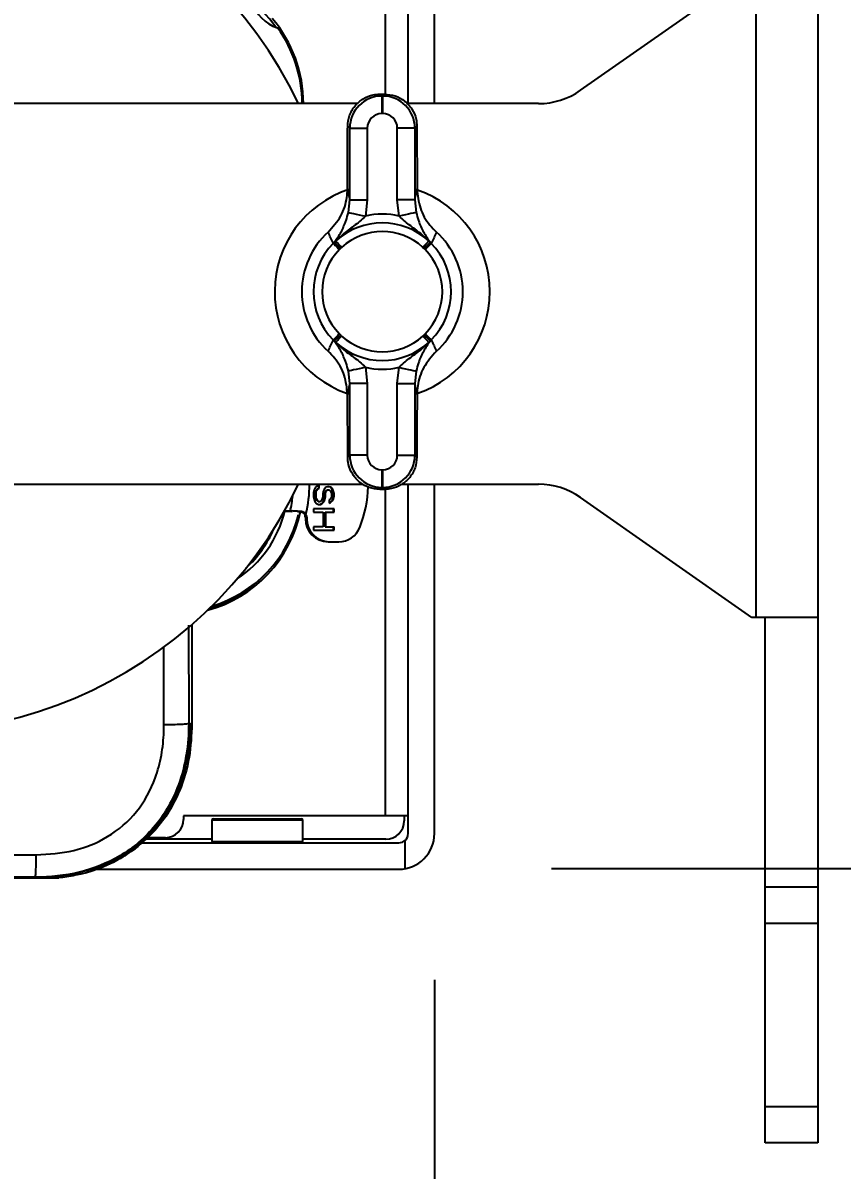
# Model space of a CAD drawing. Header units: inches. Extents: x 5 to 105, y 0 to 80.
# Drawn here: x 98.741 to 101.539, y 3.557 to 7.475 of the extents above; entities that cross this region are included whole.
import ezdxf

# ---------------------------------------------------------------- set-up
doc = ezdxf.new("R2010")
doc.units = ezdxf.units.IN
doc.header["$MEASUREMENT"] = 0
doc.layers.add('DIM', color=1, linetype='Continuous')
doc.styles.add('Arial', font='arial.ttf')
doc.dimstyles.new('ANSI & Metric .50 Stacked', dxfattribs={"dimscale": 2.666667, "dimtxt": 0.5, "dimasz": 0.625, "dimexe": 0.5, "dimexo": 0.5, "dimgap": 0.166667, "dimtad": 0, "dimtih": 1, "dimtoh": 1, "dimzin": 4, "dimdsep": 46, "dimtxsty": 'Arial', "dimcen": 0.25, "dimadec": 0, "dimazin": 0, "dimtfac": 0.75, "dimtofl": 0, "dimtmove": 0, "dimatfit": 3, "dimfxl": 1, "dimtolj": 1, "dimtzin": 0, "dimarcsym": 0})

# ---------------------------------------------------------------- blocks, each defined once
blk = doc.blocks.new('*D3')
at = {"layer": 'Defpoints', "color": 0, "transparency": 16777216}
for p in [(100.0465, 8.5129), (103.5677, 8.5129), (100.0465, 4.5869)]:
    blk.add_point(p, dxfattribs=at)
at = {"layer": 'DIM', "color": 0, "lineweight": -2, "transparency": 16777216}
for p, q in [((100.5465, 8.5129), (104.0677, 8.5129)), ((103.5677, 7.8879), (103.5677, 7.4631)), ((103.5677, 5.2119), (103.5677, 5.6447)), ((100.5465, 4.5869), (104.0677, 4.5869))]:
    blk.add_line(p, q, dxfattribs=at)
at = {"layer": 'DIM', "color": 0, "transparency": 16777216}
for points in [[(103.4636, 7.8879), (103.6719, 7.8879), (103.5677, 8.5129)], [(103.4636, 5.2119), (103.6719, 5.2119), (103.5677, 4.5869)]]:
    blk.add_solid(points, dxfattribs=at)
at = {"layer": 'DIM', "color": 0, "transparency": 16777216, "char_height": 0.5, "attachment_point": 5, "style": 'Arial'}
for s, insert in [('\\A1;3.93', (103.5677, 6.976)), ('\\A1;[100mm]', (103.5677, 6.0668))]:
    blk.add_mtext(s, dxfattribs=dict(at, insert=insert))
blk = doc.blocks.new('*D5')
at = {"layer": 'Defpoints', "color": 0, "transparency": 16777216}
for p in [(100.1465, 4.7069), (94.1083, 4.3011), (100.1465, 1.1511)]:
    blk.add_point(p, dxfattribs=at)
at = {"layer": 'DIM', "color": 0, "lineweight": -2, "transparency": 16777216}
for p, q in [((100.1465, 4.2069), (100.1465, 0.6511)), ((94.1083, 3.8011), (94.1083, 0.6511)), ((94.7333, 1.1511), (95.7297, 1.1511)), ((99.5215, 1.1511), (98.6875, 1.1511))]:
    blk.add_line(p, q, dxfattribs=at)
at = {"layer": 'DIM', "color": 0, "transparency": 16777216}
for points in [[(94.7333, 1.2552), (94.7333, 1.0469), (94.1083, 1.1511)], [(99.5215, 1.2552), (99.5215, 1.0469), (100.1465, 1.1511)]]:
    blk.add_solid(points, dxfattribs=at)
at = {"layer": 'DIM', "color": 0, "transparency": 16777216, "char_height": 0.5, "attachment_point": 5, "style": 'Arial'}
for s, insert in [('\\A1;6.04', (97.2086, 1.573)), ('\\A1;[153mm]', (97.2086, 0.664))]:
    blk.add_mtext(s, dxfattribs=dict(at, insert=insert))
blk = doc.blocks.new('*D6')
at = {"layer": 'Defpoints', "color": 0, "transparency": 16777216}
for p in [(98.3308, 6.5499), (100.1465, 4.7069), (100.1465, 2.8047)]:
    blk.add_point(p, dxfattribs=at)
at = {"layer": 'DIM', "color": 0, "lineweight": -2, "transparency": 16777216}
for p, q in [((98.3308, 6.0499), (98.3308, 2.3047)), ((100.1465, 4.2069), (100.1465, 2.3047)), ((98.9558, 2.8047), (99.5215, 2.8047)), ((100.1465, 2.8047), (100.7715, 2.8047))]:
    blk.add_line(p, q, dxfattribs=at)
at = {"layer": 'DIM', "color": 0, "transparency": 16777216}
for points in [[(98.9558, 2.9089), (98.9558, 2.7006), (98.3308, 2.8047)], [(99.5215, 2.9089), (99.5215, 2.7006), (100.1465, 2.8047)]]:
    blk.add_solid(points, dxfattribs=at)
at = {"layer": 'DIM', "color": 0, "transparency": 16777216, "char_height": 0.5, "attachment_point": 5, "style": 'Arial'}
for s, insert in [('\\A1;1.82', (102.0562, 3.2267)), ('\\A1;[46mm]', (102.0562, 2.3176))]:
    blk.add_mtext(s, dxfattribs=dict(at, insert=insert))

msp = doc.modelspace()

# ---------------------------------------------------------------- linework, layer by layer
for p, q in [((101.4558, 9.4499), (101.4558, 3.6499)), ((100.0565, 7.1999), (100.0565, 8.3929)), ((100.1465, 7.1999), (100.1465, 8.3929)), ((99.9786, 8.3449), (99.9786, 7.2323)), ((100.6454, 7.2451), (101.2312, 7.6553)), ((101.2453, 5.4445), (101.2453, 7.6553)), ((99.9603, 7.2323), (99.967, 7.2257)), ((99.9603, 7.2323), (99.9762, 7.2323)), ((99.967, 7.2257), (99.967, 7.1657)), ((99.967, 7.2257), (99.9696, 7.2257)), ((99.9696, 7.2257), (99.9762, 7.2323)), ((99.9696, 7.2257), (99.9696, 7.1657)), ((99.8843, 7.1999), (98.3308, 7.1999)), ((100.502, 7.1999), (100.0524, 7.1999)), ((99.9696, 7.1657), (99.967, 7.1657)), ((99.857, 7.1157), (99.8501, 7.1226)), ((99.857, 6.8707), (99.857, 7.1157)), ((99.857, 7.1157), (99.917, 7.1157)), ((99.917, 7.1157), (99.917, 6.8707)), ((100.0196, 6.8707), (100.0196, 7.1157)), ((100.0796, 7.1157), (100.0196, 7.1157)), ((100.0865, 7.1226), (100.0796, 7.1157)), ((100.0796, 7.1157), (100.0796, 6.8707)), ((100.0865, 7.1226), (100.087, 6.9085)), ((99.8525, 6.8283), (99.857, 6.8707)), ((99.857, 6.8707), (99.917, 6.8707)), ((99.917, 6.8707), (99.9111, 6.8157)), ((100.0254, 6.8157), (100.0196, 6.8707)), ((100.0796, 6.8707), (100.0196, 6.8707)), ((100.0796, 6.8707), (100.084, 6.8283)), ((99.8007, 6.7223), (99.8039, 6.7256)), ((99.8039, 6.7256), (99.8094, 6.7305)), ((99.8257, 6.7051), (99.8221, 6.7013)), ((99.8294, 6.7087), (99.8257, 6.7051)), ((100.1109, 6.7051), (100.1072, 6.7087)), ((100.1145, 6.7013), (100.1109, 6.7051)), ((100.1272, 6.7305), (100.1327, 6.7256)), ((100.1327, 6.7256), (100.1358, 6.7223)), ((99.8039, 6.3892), (99.8007, 6.3924)), ((99.8094, 6.3842), (99.8039, 6.3892)), ((99.8221, 6.4134), (99.8257, 6.4097)), ((99.8257, 6.4097), (99.8294, 6.406)), ((100.1072, 6.406), (100.1109, 6.4097)), ((100.1109, 6.4097), (100.1145, 6.4134)), ((100.1327, 6.3892), (100.1272, 6.3842)), ((100.1358, 6.3924), (100.1327, 6.3892)), ((99.857, 6.2441), (99.8525, 6.2864)), ((99.9111, 6.299), (99.917, 6.2441)), ((100.0196, 6.2441), (100.0254, 6.299)), ((100.084, 6.2864), (100.0796, 6.2441)), ((99.857, 5.999), (99.857, 6.2441)), ((99.917, 6.2441), (99.857, 6.2441)), ((99.917, 6.2441), (99.917, 5.999)), ((100.0196, 5.999), (100.0196, 6.2441)), ((100.0196, 6.2441), (100.0796, 6.2441)), ((100.0796, 6.2441), (100.0796, 5.999)), ((99.8501, 5.9921), (99.8495, 6.2062)), ((99.8501, 5.9921), (99.857, 5.999)), ((99.917, 5.999), (99.857, 5.999)), ((100.0196, 5.999), (100.0796, 5.999)), ((100.0796, 5.999), (100.0865, 5.9921)), ((99.967, 5.949), (99.9696, 5.949)), ((99.967, 5.949), (99.967, 5.8891)), ((99.9696, 5.949), (99.9696, 5.8891)), ((98.3308, 5.8999), (99.9034, 5.8999)), ((99.7352, 5.8805), (99.7337, 5.8715)), ((99.7397, 5.8895), (99.7352, 5.8805)), ((99.7471, 5.895), (99.7397, 5.8895)), ((99.7409, 5.8715), (99.7424, 5.8787)), ((99.7424, 5.8787), (99.7468, 5.8841)), ((99.7424, 5.8787), (99.7441, 5.8787)), ((99.7426, 5.8715), (99.7441, 5.8787)), ((99.7441, 5.8787), (99.7486, 5.8841)), ((99.7468, 5.8841), (99.7513, 5.8859)), ((99.7468, 5.8841), (99.7486, 5.8841)), ((99.753, 5.8968), (99.7471, 5.895)), ((99.7486, 5.8841), (99.753, 5.8859)), ((99.7513, 5.8859), (99.7513, 5.8962)), ((99.7513, 5.8859), (99.753, 5.8859)), ((99.753, 5.8859), (99.753, 5.8968)), ((99.7694, 5.8823), (99.7664, 5.8751)), ((99.7753, 5.8895), (99.7694, 5.8823)), ((99.7736, 5.8733), (99.7765, 5.8787)), ((99.7812, 5.8914), (99.7753, 5.8895)), ((99.7753, 5.8733), (99.7783, 5.8787)), ((99.7765, 5.8787), (99.781, 5.8805)), ((99.7765, 5.8787), (99.7783, 5.8787)), ((99.7783, 5.8787), (99.7827, 5.8805)), ((99.781, 5.8805), (99.7857, 5.8805)), ((99.7872, 5.8914), (99.7812, 5.8914)), ((99.7914, 5.8895), (99.7854, 5.8914)), ((99.7857, 5.8805), (99.7902, 5.8787)), ((99.7931, 5.8895), (99.7872, 5.8914)), ((99.7902, 5.8787), (99.7931, 5.8733)), ((99.7914, 5.8895), (99.7931, 5.8895)), ((99.7973, 5.8823), (99.7914, 5.8895)), ((99.7991, 5.8823), (99.7931, 5.8895)), ((99.8003, 5.8751), (99.7973, 5.8823)), ((99.7973, 5.8823), (99.7991, 5.8823)), ((99.802, 5.8751), (99.7991, 5.8823)), ((99.967, 5.8891), (99.9603, 5.8824)), ((99.9603, 5.8824), (99.9762, 5.8824)), ((99.9696, 5.8891), (99.967, 5.8891)), ((99.9762, 5.8824), (99.9696, 5.8891)), ((99.9786, 5.8824), (99.9786, 4.7674)), ((100.0353, 5.8999), (100.502, 5.8999)), ((100.0565, 4.7069), (100.0565, 5.8999)), ((100.1465, 4.7069), (100.1465, 5.8999)), ((99.7337, 5.8715), (99.7337, 5.8571)), ((99.7337, 5.8571), (99.7352, 5.848)), ((99.7352, 5.848), (99.7382, 5.8408)), ((99.7382, 5.8408), (99.7441, 5.8336)), ((99.7409, 5.8571), (99.7409, 5.8715)), ((99.7409, 5.8715), (99.7426, 5.8715)), ((99.7424, 5.8498), (99.7409, 5.8571)), ((99.7409, 5.8571), (99.7426, 5.8571)), ((99.7424, 5.8498), (99.7441, 5.8498)), ((99.7454, 5.8444), (99.7424, 5.8498)), ((99.7426, 5.8571), (99.7426, 5.8715)), ((99.7441, 5.8498), (99.7426, 5.8571)), ((99.7471, 5.8444), (99.7441, 5.8498)), ((99.7454, 5.8444), (99.7471, 5.8444)), ((99.7498, 5.8408), (99.7454, 5.8444)), ((99.7515, 5.8408), (99.7471, 5.8444)), ((99.7498, 5.8408), (99.756, 5.8408)), ((99.7605, 5.8444), (99.756, 5.8408)), ((99.7634, 5.8498), (99.7605, 5.8444)), ((99.7617, 5.8336), (99.7676, 5.8408)), ((99.7649, 5.8571), (99.7634, 5.8498)), ((99.7634, 5.8336), (99.7694, 5.8408)), ((99.7664, 5.8751), (99.7649, 5.8679)), ((99.7649, 5.8679), (99.7649, 5.8571)), ((99.7676, 5.8408), (99.7706, 5.848)), ((99.7676, 5.8408), (99.7694, 5.8408)), ((99.7694, 5.8408), (99.7723, 5.848)), ((99.7706, 5.848), (99.7721, 5.8571)), ((99.7706, 5.848), (99.7723, 5.848)), ((99.7721, 5.8679), (99.7736, 5.8733)), ((99.7721, 5.8571), (99.7721, 5.8679)), ((99.7721, 5.8679), (99.7738, 5.8679)), ((99.7721, 5.8571), (99.7738, 5.8571)), ((99.7723, 5.848), (99.7738, 5.8571)), ((99.7736, 5.8733), (99.7753, 5.8733)), ((99.7738, 5.8679), (99.7753, 5.8733)), ((99.7738, 5.8571), (99.7738, 5.8679)), ((99.7902, 5.848), (99.7872, 5.8462)), ((99.7872, 5.8462), (99.7872, 5.8354)), ((99.7899, 5.8372), (99.7958, 5.8426)), ((99.7931, 5.8516), (99.7902, 5.848)), ((99.7916, 5.8372), (99.7976, 5.8426)), ((99.7931, 5.8733), (99.7946, 5.8679)), ((99.7946, 5.8571), (99.7931, 5.8516)), ((99.7946, 5.8679), (99.7946, 5.8571)), ((99.7958, 5.8426), (99.8003, 5.8498)), ((99.7958, 5.8426), (99.7976, 5.8426)), ((99.7976, 5.8426), (99.802, 5.8498)), ((99.8018, 5.8679), (99.8003, 5.8751)), ((99.8003, 5.8751), (99.802, 5.8751)), ((99.8003, 5.8498), (99.8018, 5.8589)), ((99.8003, 5.8498), (99.802, 5.8498)), ((99.8018, 5.8589), (99.8018, 5.8679)), ((99.8018, 5.8679), (99.8035, 5.8679)), ((99.8018, 5.8589), (99.8035, 5.8589)), ((99.8035, 5.8679), (99.802, 5.8751)), ((99.802, 5.8498), (99.8035, 5.8589)), ((99.8035, 5.8589), (99.8035, 5.8679)), ((101.2312, 5.4445), (100.6454, 5.8547)), ((99.6347, 5.8083), (99.6354, 5.8083)), ((99.6348, 5.8086), (99.6537, 5.8086)), ((99.6354, 5.8083), (99.6594, 5.8068)), ((99.6594, 5.8068), (99.66, 5.8067)), ((99.6875, 5.8062), (99.6926, 5.8062)), ((99.7337, 5.8155), (99.7337, 5.8047)), ((99.8035, 5.8155), (99.7337, 5.8155)), ((99.7337, 5.8047), (99.7664, 5.8047)), ((99.7441, 5.8336), (99.7501, 5.83)), ((99.7501, 5.83), (99.7575, 5.83)), ((99.7557, 5.83), (99.7617, 5.8336)), ((99.7575, 5.83), (99.7634, 5.8336)), ((99.7617, 5.8336), (99.7634, 5.8336)), ((99.7664, 5.8047), (99.7664, 5.7542)), ((99.7736, 5.7542), (99.7736, 5.8047)), ((99.7736, 5.8047), (99.8035, 5.8047)), ((99.7753, 5.7542), (99.7753, 5.8047)), ((99.7872, 5.8354), (99.7916, 5.8372)), ((99.7872, 5.8361), (99.7899, 5.8372)), ((99.7899, 5.8372), (99.7916, 5.8372)), ((99.8018, 5.8047), (99.8018, 5.8155)), ((99.8035, 5.8047), (99.8035, 5.8155)), ((99.7057, 5.7873), (99.7105, 5.7873)), ((99.7057, 5.7873), (99.7057, 5.7818)), ((99.7057, 5.7818), (99.7105, 5.7818)), ((99.7105, 5.7873), (99.7105, 5.7818)), ((99.7664, 5.7542), (99.7337, 5.7542)), ((99.7337, 5.7542), (99.7337, 5.7434)), ((99.7337, 5.7434), (99.8035, 5.7434)), ((99.7736, 5.7542), (99.8035, 5.7542)), ((99.8018, 5.7434), (99.8018, 5.7542)), ((99.8035, 5.7434), (99.8035, 5.7542)), ((99.7832, 5.7031), (99.8197, 5.7031)), ((99.3063, 5.4189), (99.307, 5.0826)), ((99.3181, 5.4206), (99.3181, 5.0811)), ((101.4558, 5.4445), (101.2312, 5.4445)), ((101.2765, 3.6499), (101.2765, 5.4445)), ((99.2225, 5.0777), (99.2219, 5.344)), ((99.307, 5.0826), (99.3129, 5.0811)), ((99.3181, 5.0811), (99.3129, 5.0811)), ((100.0565, 4.7674), (99.2893, 4.7674)), ((99.2893, 4.7674), (99.2893, 4.7549)), ((99.3865, 4.7519), (99.3865, 4.6799)), ((99.6965, 4.7519), (99.3865, 4.7519)), ((99.3915, 4.7569), (99.6915, 4.7569)), ((99.6965, 4.6799), (99.6965, 4.7519)), ((100.0429, 4.7674), (100.0429, 4.7499)), ((99.1454, 4.6749), (100.0245, 4.6749)), ((99.3865, 4.6874), (99.1589, 4.6874)), ((99.2277, 4.6924), (99.1644, 4.6924)), ((99.3865, 4.6799), (99.6965, 4.6799)), ((99.9804, 4.6874), (99.6965, 4.6874)), ((100.0465, 4.5869), (100.0465, 4.6837)), ((99.1243, 4.655), (99.124, 4.6551)), ((98.9766, 4.5849), (100.0245, 4.5849)), ((97.436, 4.555), (98.8629, 4.555)), ((98.7875, 4.5564), (98.7832, 4.5575)), ((101.2765, 4.5249), (101.4558, 4.5249)), ((101.4558, 4.3999), (101.2765, 4.3999)), ((101.2765, 3.7749), (101.4558, 3.7749)), ((101.4558, 3.6499), (101.2765, 3.6499))]:
    msp.add_line(p, q)
at = {"flags": 128}
for points in [[(99.8525, 6.8283), (99.854, 6.828), (99.8576, 6.8272), (99.8631, 6.826), (99.8704, 6.8245), (99.8792, 6.8226), (99.8892, 6.8204), (99.9, 6.8181), (99.9111, 6.8157)], [(100.084, 6.8283), (100.0826, 6.828), (100.079, 6.8272), (100.0734, 6.826), (100.0661, 6.8245), (100.0573, 6.8226), (100.0474, 6.8204), (100.0366, 6.8181), (100.0254, 6.8157)], [(99.8007, 6.7223), (99.8014, 6.7216), (99.8028, 6.7203), (99.8049, 6.7182), (99.8075, 6.7156), (99.8107, 6.7125), (99.8143, 6.709), (99.8181, 6.7052), (99.8221, 6.7013)], [(99.8257, 6.7051), (99.8216, 6.7089), (99.8177, 6.7126), (99.814, 6.716), (99.8108, 6.719), (99.8081, 6.7216), (99.806, 6.7236), (99.8045, 6.7249), (99.8039, 6.7256)], [(99.8294, 6.7087), (99.8258, 6.7126), (99.8224, 6.7163), (99.8192, 6.7199), (99.8163, 6.723), (99.8138, 6.7257), (99.8118, 6.728), (99.8103, 6.7296), (99.8094, 6.7305)], [(100.1072, 6.7087), (100.1107, 6.7126), (100.1141, 6.7163), (100.1174, 6.7199), (100.1203, 6.723), (100.1228, 6.7257), (100.1248, 6.728), (100.1263, 6.7296), (100.1272, 6.7305)], [(100.1109, 6.7051), (100.115, 6.7089), (100.1189, 6.7126), (100.1225, 6.716), (100.1258, 6.719), (100.1285, 6.7216), (100.1306, 6.7236), (100.132, 6.7249), (100.1327, 6.7256)], [(100.1145, 6.7013), (100.1185, 6.7052), (100.1223, 6.709), (100.1259, 6.7125), (100.129, 6.7156), (100.1317, 6.7182), (100.1338, 6.7203), (100.1352, 6.7216), (100.1358, 6.7223)], [(99.8007, 6.3924), (99.8014, 6.3931), (99.8028, 6.3944), (99.8049, 6.3965), (99.8075, 6.3991), (99.8107, 6.4022), (99.8143, 6.4057), (99.8181, 6.4095), (99.8221, 6.4134)], [(99.8039, 6.3892), (99.8045, 6.3898), (99.806, 6.3911), (99.8081, 6.3931), (99.8108, 6.3957), (99.814, 6.3987), (99.8177, 6.4021), (99.8216, 6.4058), (99.8257, 6.4097)], [(99.8094, 6.3842), (99.8103, 6.3852), (99.8118, 6.3868), (99.8138, 6.389), (99.8163, 6.3917), (99.8192, 6.3949), (99.8224, 6.3984), (99.8258, 6.4021), (99.8294, 6.406)], [(100.1272, 6.3842), (100.1263, 6.3852), (100.1248, 6.3868), (100.1228, 6.389), (100.1203, 6.3917), (100.1174, 6.3949), (100.1141, 6.3984), (100.1107, 6.4021), (100.1072, 6.406)], [(100.1327, 6.3892), (100.132, 6.3898), (100.1306, 6.3911), (100.1285, 6.3931), (100.1258, 6.3957), (100.1225, 6.3987), (100.1189, 6.4021), (100.115, 6.4058), (100.1109, 6.4097)], [(100.1145, 6.4134), (100.1185, 6.4095), (100.1223, 6.4057), (100.1259, 6.4022), (100.129, 6.3991), (100.1317, 6.3965), (100.1338, 6.3944), (100.1352, 6.3931), (100.1358, 6.3924)], [(99.9111, 6.299), (99.9, 6.2966), (99.8892, 6.2943), (99.8792, 6.2921), (99.8704, 6.2903), (99.8631, 6.2887), (99.8576, 6.2875), (99.854, 6.2867), (99.8525, 6.2864)], [(100.0254, 6.299), (100.0366, 6.2966), (100.0474, 6.2943), (100.0573, 6.2921), (100.0661, 6.2903), (100.0734, 6.2887), (100.079, 6.2875), (100.0826, 6.2867), (100.084, 6.2864)]]:
    msp.add_lwpolyline(points, dxfattribs=at)
for centre, radius, start, end in [((98.3308, 6.5499), 1.5, 25.6793, 108.2546), ((99.2474, 7.2072), 0.4382, 35.3054, 72.9721), ((99.6533, 7.5884), 0.1368, 197.5331, 251.5899), ((99.2497, 7.2003), 0.4492, 359.9506, 40.3009), ((99.257, 7.2002), 0.4376, 359.9669, 36.1964), ((100.502, 7.4499), 0.25, 270, 305), ((99.9683, 6.5574), 0.3675, 108.3672, 250.6121), ((99.9683, 6.5574), 0.3675, 289.353, 70.8139), ((99.9683, 6.5574), 0.2646, 77.5313, 102.4687), ((99.9683, 6.5574), 0.235, 47.4641, 132.5359), ((99.9683, 6.5574), 0.275, 132.2142, 227.7858), ((99.9683, 6.5574), 0.2055, 47.4641, 132.5359), ((99.9683, 6.5574), 0.275, 312.2142, 47.7858), ((99.9683, 6.5574), 0.2351, 135.4465, 224.5535), ((99.9683, 6.5574), 0.2052, 135.4465, 224.5535), ((99.9683, 6.5574), 0.2052, 315.4465, 44.5535), ((99.9683, 6.5574), 0.2351, 315.4465, 44.5535), ((99.9683, 6.5574), 0.2055, 227.4641, 312.5359), ((99.9683, 6.5574), 0.235, 227.4641, 312.5359), ((99.9683, 6.5574), 0.2646, 257.5313, 282.4687), ((98.3308, 6.5499), 1.5, 251.7454, 334.3207), ((99.2818, 5.8999), 0.4379, 346.4706, 0.0024), ((99.5209, 5.8998), 0.399, 338.2927, 358.7694), ((100.502, 5.6499), 0.25, 55, 90), ((99.2751, 5.8999), 0.3895, 346.4388, 354.031), ((99.2559, 5.8964), 0.4424, 285.1005, 348.1229), ((99.2622, 5.8978), 0.3838, 303.1747, 346.5141), ((99.6865, 5.7873), 0.0192, 359.9339, 43.1688), ((99.2641, 5.8959), 0.4298, 286.478, 346.513), ((99.7838, 5.7812), 0.0781, 179.5647, 269.5582), ((99.6912, 5.7873), 0.0192, 359.9714, 32.008), ((99.7886, 5.7812), 0.0781, 179.5647, 269.5582), ((99.2446, 5.8977), 0.3838, 312.2289, 336.7332), ((99.8193, 5.7806), 0.0776, 270.2313, 338.5597), ((99.2482, 5.891), 0.4363, 286.9911, 311.2106), ((99.2272, 4.7544), 0.062, 270.4419, 0.4353), ((99.3915, 4.7519), 0.005, 90, 180), ((99.6915, 4.7519), 0.005, 0, 90), ((99.9804, 4.7499), 0.0625, 270, 0), ((100.0245, 4.7069), 0.032, 270, 360), ((100.0245, 4.7069), 0.122, 270, 360), ((99.3915, 4.6799), 0.005, 180, 270), ((99.6915, 4.6799), 0.005, 270, 0)]:
    msp.add_arc(centre, radius, start, end)
for centre, major_axis, ratio, start_param, end_param in [((99.967, 7.1157), (0.0778, 0.0778), 0.999972, 0.78555, 2.356042), ((99.9696, 7.1157), (0.0778, -0.0778), 0.999972, 0.78555, 2.356042), ((99.967, 7.1157), (-0.0354, 0.0354), 0.999695, 5.497939, 7.068431), ((99.9696, 7.1157), (0.0354, 0.0354), 0.999695, 5.497939, 7.068431), ((99.967, 5.9991), (0.0778, -0.0778), 0.999972, 3.927143, 5.497635), ((99.967, 5.9991), (-0.0354, -0.0354), 0.999695, 5.497939, 7.068431), ((99.9696, 5.9991), (0.0354, -0.0354), 0.999695, 5.497939, 7.068431), ((99.9696, 5.9991), (0.0778, 0.0778), 0.999972, 3.927143, 5.497635)]:
    msp.add_ellipse(centre, major_axis=major_axis, ratio=ratio, start_param=start_param, end_param=end_param)
for points, knots in [([(99.8501, 7.1226), (99.8513, 7.135), (99.8539, 7.1598), (99.8732, 7.1929), (99.9015, 7.2177), (99.9324, 7.2305), (99.9525, 7.2318), (99.9603, 7.2323)], [0, 0, 0, 0, 0.216913, 0.433856, 0.649986, 0.864734, 1, 1, 1, 1]), ([(99.9762, 7.2323), (99.9886, 7.2311), (100.0132, 7.2287), (100.0461, 7.2099), (100.071, 7.1822), (100.0845, 7.1514), (100.0859, 7.1308), (100.0865, 7.1226)], [0, 0, 0, 0, 0.213129, 0.426228, 0.640044, 0.855185, 1, 1, 1, 1]), ([(99.8495, 6.9085), (99.8497, 6.9653), (99.8499, 7.0367), (99.85, 7.108), (99.8501, 7.1226)], [0, 0, 0, 0, 0.795978, 1, 1, 1, 1]), ([(99.7835, 6.761), (99.7993, 6.7786), (99.83, 6.8127), (99.8475, 6.867), (99.849, 6.8986), (99.8495, 6.9085)], [0, 0, 0, 0, 0.422339, 0.82021, 1, 1, 1, 1]), ([(99.8495, 6.9085), (99.851, 6.9014), (99.8531, 6.8908), (99.8555, 6.8781), (99.8566, 6.8726), (99.857, 6.8707)], [0, 0, 0, 0, 0.57018, 0.849595, 1, 1, 1, 1]), ([(100.0796, 6.8707), (100.0806, 6.8761), (100.0831, 6.8889), (100.0856, 6.9014), (100.087, 6.9085)], [0, 0, 0, 0, 0.42982, 1, 1, 1, 1]), ([(100.087, 6.9085), (100.0893, 6.8863), (100.0939, 6.8419), (100.1221, 6.7921), (100.1455, 6.7686), (100.1531, 6.761)], [0, 0, 0, 0, 0.403001, 0.806111, 1, 1, 1, 1]), ([(99.8039, 6.7256), (99.8071, 6.7298), (99.8145, 6.7396), (99.8276, 6.7606), (99.8381, 6.7821), (99.8472, 6.807), (99.8501, 6.8188), (99.8525, 6.8283)], [0, 0, 0, 0, 0.171205, 0.388416, 0.746414, 0.794467, 1, 1, 1, 1]), ([(100.084, 6.8283), (100.0864, 6.8188), (100.0894, 6.807), (100.0984, 6.7821), (100.1089, 6.7606), (100.1221, 6.7396), (100.1294, 6.7298), (100.1327, 6.7256)], [0, 0, 0, 0, 0.205534, 0.253586, 0.611585, 0.828795, 1, 1, 1, 1]), ([(99.9111, 6.8157), (99.9043, 6.8093), (99.8855, 6.7914), (99.8507, 6.7677), (99.8241, 6.745), (99.8109, 6.732), (99.8094, 6.7305)], [0, 0, 0, 0, 0.208601, 0.577297, 0.952986, 1, 1, 1, 1]), ([(100.1272, 6.7305), (100.1257, 6.732), (100.1124, 6.745), (100.0859, 6.7677), (100.0511, 6.7914), (100.0322, 6.8093), (100.0254, 6.8157)], [0, 0, 0, 0, 0.047014, 0.422703, 0.791399, 1, 1, 1, 1]), ([(99.8007, 6.7223), (99.8005, 6.7229), (99.7987, 6.7267), (99.7956, 6.7335), (99.79, 6.7459), (99.7861, 6.7549), (99.7835, 6.761)], [0, 0, 0, 0, 0.042668, 0.300818, 0.528957, 1, 1, 1, 1]), ([(100.1531, 6.761), (100.1504, 6.7549), (100.1451, 6.7426), (100.1392, 6.7297), (100.1361, 6.7229), (100.1358, 6.7223)], [0, 0, 0, 0, 0.471044, 0.957332, 1, 1, 1, 1]), ([(99.7835, 6.3537), (99.7861, 6.3598), (99.7915, 6.3722), (99.7973, 6.3851), (99.8005, 6.3919), (99.8007, 6.3924)], [0, 0, 0, 0, 0.471044, 0.957332, 1, 1, 1, 1]), ([(99.8525, 6.2864), (99.8501, 6.2959), (99.8472, 6.3077), (99.8381, 6.3326), (99.8276, 6.3541), (99.8145, 6.3751), (99.8071, 6.3849), (99.8039, 6.3892)], [0, 0, 0, 0, 0.205533, 0.253586, 0.611584, 0.828795, 1, 1, 1, 1]), ([(100.1327, 6.3892), (100.1294, 6.3849), (100.1221, 6.3751), (100.1089, 6.3541), (100.0984, 6.3326), (100.0894, 6.3077), (100.0864, 6.2959), (100.084, 6.2864)], [0, 0, 0, 0, 0.171205, 0.388415, 0.746414, 0.794466, 1, 1, 1, 1]), ([(100.1358, 6.3924), (100.1361, 6.3919), (100.1379, 6.388), (100.141, 6.3812), (100.1465, 6.3688), (100.1504, 6.3598), (100.1531, 6.3537)], [0, 0, 0, 0, 0.042668, 0.300818, 0.528957, 1, 1, 1, 1]), ([(99.8495, 6.2062), (99.8473, 6.2284), (99.8427, 6.2728), (99.8145, 6.3226), (99.7911, 6.3461), (99.7835, 6.3537)], [0, 0, 0, 0, 0.403001, 0.806111, 1, 1, 1, 1]), ([(99.8094, 6.3842), (99.8109, 6.3827), (99.8241, 6.3697), (99.8507, 6.347), (99.8855, 6.3233), (99.9043, 6.3054), (99.9111, 6.299)], [0, 0, 0, 0, 0.047014, 0.422703, 0.791399, 1, 1, 1, 1]), ([(100.0254, 6.299), (100.0322, 6.3054), (100.0511, 6.3233), (100.0859, 6.347), (100.1124, 6.3697), (100.1257, 6.3827), (100.1272, 6.3842)], [0, 0, 0, 0, 0.208601, 0.577297, 0.952986, 1, 1, 1, 1]), ([(100.1531, 6.3537), (100.1373, 6.3361), (100.1066, 6.302), (100.0891, 6.2478), (100.0875, 6.2161), (100.087, 6.2062)], [0, 0, 0, 0, 0.422339, 0.82021, 1, 1, 1, 1]), ([(99.857, 6.2441), (99.8559, 6.2386), (99.8534, 6.2258), (99.851, 6.2133), (99.8495, 6.2062)], [0, 0, 0, 0, 0.42982, 1, 1, 1, 1]), ([(100.087, 6.2062), (100.0856, 6.2133), (100.0835, 6.2239), (100.081, 6.2366), (100.08, 6.2421), (100.0796, 6.2441)], [0, 0, 0, 0, 0.57018, 0.849595, 1, 1, 1, 1]), ([(100.087, 6.2062), (100.0869, 6.1494), (100.0867, 6.078), (100.0865, 6.0067), (100.0865, 5.9921)], [0, 0, 0, 0, 0.795978, 1, 1, 1, 1]), ([(99.9603, 5.8824), (99.948, 5.8836), (99.9233, 5.886), (99.8905, 5.9048), (99.8655, 5.9325), (99.8521, 5.9634), (99.8507, 5.9839), (99.8501, 5.9921)], [0, 0, 0, 0, 0.213128, 0.426228, 0.640044, 0.855184, 1, 1, 1, 1]), ([(100.0865, 5.9921), (100.0852, 5.9797), (100.0827, 5.9549), (100.0634, 5.9218), (100.0351, 5.897), (100.0042, 5.8842), (99.984, 5.8829), (99.9762, 5.8824)], [0, 0, 0, 0, 0.216913, 0.433856, 0.649986, 0.864734, 1, 1, 1, 1]), ([(99.6926, 5.8062), (99.6874, 5.8066), (99.6769, 5.8073), (99.6642, 5.8081), (99.6565, 5.8085), (99.6545, 5.8085), (99.6537, 5.8086)], [0, 0, 0, 0, 0.278383, 0.55685, 0.832918, 1, 1, 1, 1]), ([(99.6782, 5.8067), (99.6788, 5.8067), (99.6801, 5.8067), (99.6837, 5.8064), (99.6865, 5.8063), (99.6875, 5.8062)], [0, 0, 0, 0, 0.3963994, 0.7927023, 1, 1, 1, 1]), ([(99.6875, 5.8062), (99.689, 5.806), (99.6921, 5.8057), (99.6969, 5.8037), (99.6993, 5.8014), (99.7005, 5.8004)], [0, 0, 0, 0, 0.345016, 0.691559, 1, 1, 1, 1]), ([(99.7075, 5.7975), (99.7063, 5.7991), (99.7038, 5.8023), (99.6984, 5.8053), (99.6945, 5.8059), (99.6926, 5.8062)], [0, 0, 0, 0, 0.3401299, 0.6804915, 1, 1, 1, 1]), ([(99.307, 5.0826), (99.307, 5.0826), (99.307, 5.0479), (99.3018, 4.975), (99.2775, 4.8802), (99.2402, 4.7994), (99.1952, 4.7331), (99.1387, 4.6756), (99.0541, 4.6152), (98.934, 4.5682), (98.8335, 4.5575), (98.7832, 4.5575), (98.7832, 4.5575)], [0, 0, 0, 0, 0.000003, 0.128358, 0.256508, 0.351802, 0.447039, 0.543651, 0.640282, 0.819185, 0.999997, 1, 1, 1, 1]), ([(98.786, 4.634), (98.8294, 4.6366), (98.9143, 4.6418), (99.0355, 4.6913), (99.135, 4.7769), (99.1908, 4.8792), (99.2156, 4.9738), (99.2221, 5.0353), (99.2224, 5.0699), (99.2225, 5.0777)], [0, 0, 0, 0, 0.185004, 0.36214, 0.549088, 0.736186, 0.851373, 0.966706, 1, 1, 1, 1]), ([(99.3129, 5.0811), (99.3113, 5.0455), (99.3084, 4.9762), (99.2815, 4.8744), (99.2369, 4.7803), (99.1715, 4.6983), (99.0896, 4.6329), (98.9955, 4.5881), (98.8932, 4.561), (98.8233, 4.558), (98.7875, 4.5564)], [0, 0, 0, 0, 0.127591, 0.248975, 0.375653, 0.499239, 0.622609, 0.749092, 0.871391, 1, 1, 1, 1]), ([(99.3181, 5.0811), (99.3163, 5.0428), (99.3128, 4.9649), (99.2831, 4.8639), (99.241, 4.7807), (99.1913, 4.7123), (99.1473, 4.6749), (99.124, 4.6551)], [0, 0, 0, 0, 0.236233, 0.481259, 0.644097, 0.811549, 1, 1, 1, 1]), ([(99.307, 5.0826), (99.3053, 5.0819), (99.3018, 5.0807), (99.2821, 5.0792), (99.2547, 5.078), (99.2332, 5.0778), (99.2225, 5.0777)], [0, 0, 0, 0, 0.249999, 0.5, 0.749999, 1, 1, 1, 1]), ([(97.4391, 4.6354), (97.5459, 4.6353), (97.7596, 4.6352), (98.2072, 4.6344), (98.5501, 4.6342), (98.786, 4.634)], [0, 0, 0, 0, 0.237511, 0.475353, 1, 1, 1, 1]), ([(98.7832, 4.5575), (98.7835, 4.5587), (98.7842, 4.5612), (98.7851, 4.5786), (98.7858, 4.6035), (98.7859, 4.6238), (98.786, 4.634)], [0, 0, 0, 0, 0.249999, 0.500001, 0.750001, 1, 1, 1, 1]), ([(99.1243, 4.655), (99.1053, 4.642), (99.0432, 4.5994), (98.9521, 4.5677), (98.8817, 4.5577), (98.8629, 4.555)], [0, 0, 0, 0, 0.2448937, 0.7987915, 1, 1, 1, 1]), ([(98.7832, 4.5575), (98.5456, 4.5577), (98.2019, 4.5579), (97.7543, 4.5585), (97.5422, 4.5587), (97.4361, 4.5587)], [0, 0, 0, 0, 0.528413, 0.764144, 1, 1, 1, 1]), ([(98.8629, 4.555), (98.8579, 4.5552), (98.8482, 4.5556), (98.8319, 4.556), (98.816, 4.5562), (98.8033, 4.5564), (98.7939, 4.5564), (98.7889, 4.5564), (98.7875, 4.5564)], [0, 0, 0, 0, 0.32238, 0.615976, 0.784223, 0.89012, 0.968289, 1, 1, 1, 1])]:
    msp.add_open_spline(points, degree=3, knots=knots)

# ---------------------------------------------------------------- dimensions: what is measured, and where the dimension line sits
at = {"layer": 'DIM'}
for base, p1, p2, angle, picture, middle in [((103.5677, 8.5129), (100.0465, 4.5869), (100.0465, 8.5129), 270, '*D3', (103.5677, 6.5539)), ((100.1465, 2.8047), (98.3308, 6.5499), (100.1465, 4.7069), 180, '*D6', (102.0562, 2.8047)), ((100.1465, 1.1511), (94.1083, 4.3011), (100.1465, 4.7069), 180, '*D5', (97.2086, 1.1511))]:
    dim = msp.add_linear_dim(base=base, p1=p1, p2=p2, angle=angle, dimstyle='ANSI & Metric .50 Stacked', override={"dimpost": '\\X'}, dxfattribs=at)
    dim.commit()
    dim.dimension.update_dxf_attribs({"geometry": picture, "text_midpoint": middle, "dimtype": 160})

doc.saveas('drawing.dxf')
